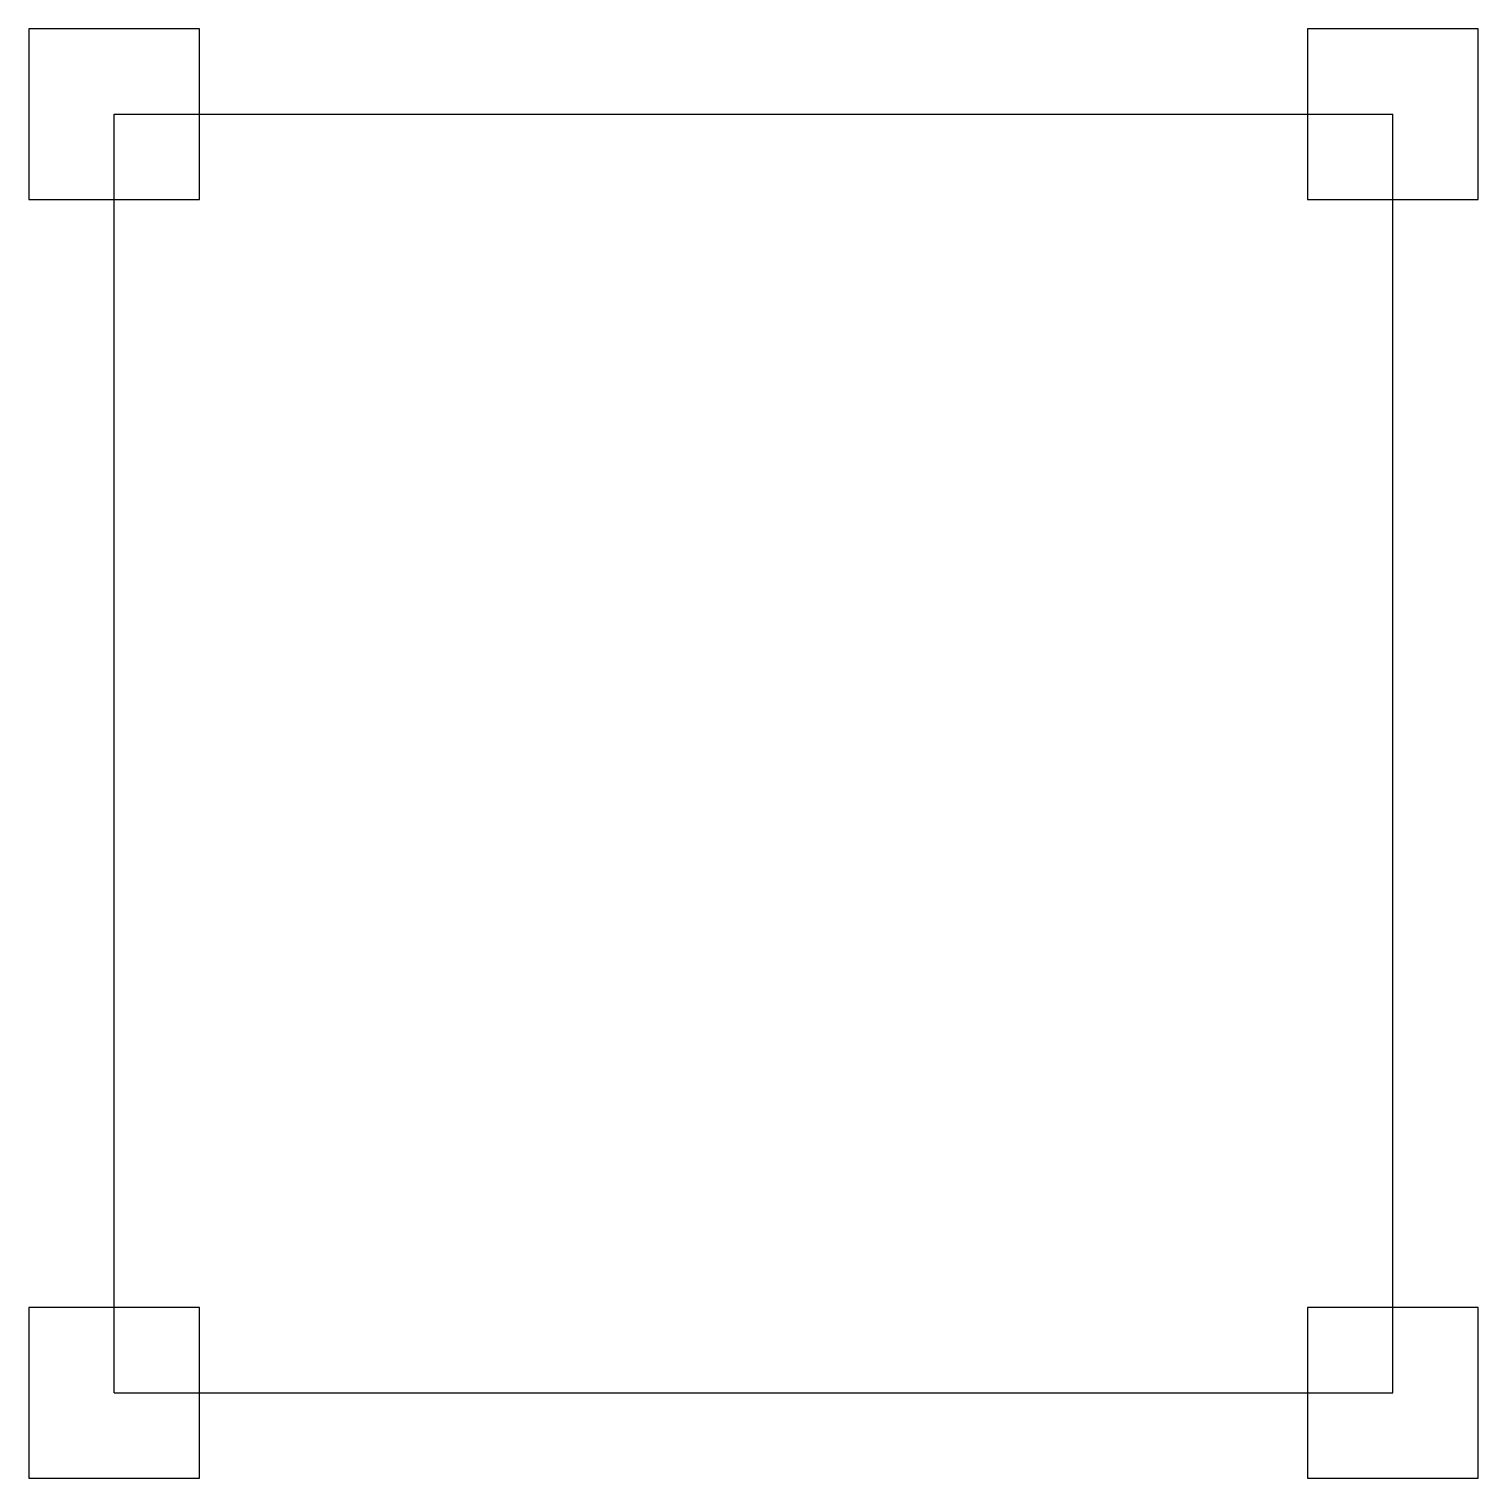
# Model space of a CAD drawing. Header units: metres. Extents: x 0 to 3400, y 0 to 3400.
import ezdxf

# ---------------------------------------------------------------- set-up
doc = ezdxf.new("R2010")
doc.units = ezdxf.units.M
doc.layers.add('BEAMS', color=7, linetype='Continuous')
doc.layers.add('COLUMNS', color=7, linetype='Continuous')

msp = doc.modelspace()

# ---------------------------------------------------------------- linework, layer by layer
at = {"layer": 'BEAMS'}
for p, q in [((200, 3200), (3200, 3200)), ((200, 200), (200, 3200)), ((3200, 200), (3200, 3200)), ((200, 200), (3200, 200))]:
    msp.add_line(p, q, dxfattribs=at)
at = {"layer": 'COLUMNS'}
for points in [[(0, 3000), (400, 3000), (400, 3400), (0, 3400), (0, 3000)], [(3000, 3000), (3400, 3000), (3400, 3400), (3000, 3400), (3000, 3000)], [(0, 0), (400, 0), (400, 400), (0, 400), (0, 0)], [(3000, 0), (3400, 0), (3400, 400), (3000, 400), (3000, 0)]]:
    msp.add_lwpolyline(points, dxfattribs=at)

doc.saveas('drawing.dxf')
